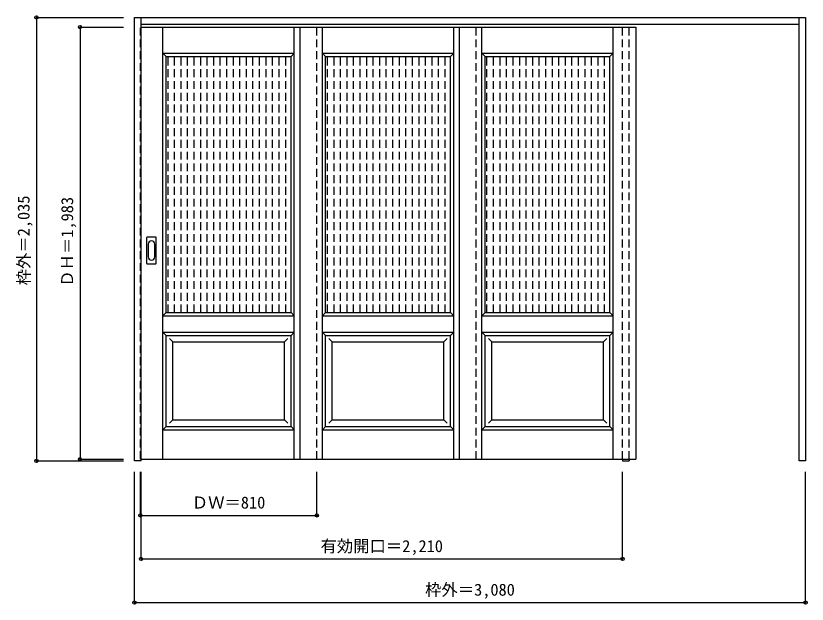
# Model space of a CAD drawing. Units: millimetres, scale not verified. Extents: x -1580 to 2052, y -1474 to 1226.
import ezdxf
from ezdxf.enums import TextEntityAlignment as Align

# ---------------------------------------------------------------- set-up
doc = ezdxf.new("R2010")
doc.units = ezdxf.units.MM
doc.header["$LTSCALE"] = 30
doc.header["$PDMODE"] = 32
doc.header["$PDSIZE"] = 15
doc.linetypes.add('DASHED1', pattern=[1.8, 1.2, -0.6])
doc.layers.add('0-0', color=7, linetype='Continuous')
doc.layers.add('0-1_寸法', color=7, linetype='Continuous')
doc.styles.add('ＭＳ ゴシック', font='')
doc.styles.get('ＭＳ ゴシック').set_extended_font_data('MS Gothic')

msp = doc.modelspace()

# ---------------------------------------------------------------- linework, layer by layer
at = {"layer": '0-0', "color": 3}
for p, q in [((-1005.67, -816.67), (-1005.67, 1218.33)), ((2014.33, -816.67), (2014.33, 1218.33)), ((-1005.67, 1188.33), (2014.33, 1188.33)), ((-276.67, 1174.33), (-276.67, -808.67)), ((455.33, 1174.33), (455.33, -808.67)), ((-890.17, 1039.33), (-317.17, 1039.33)), ((-890.17, -135.67), (-890.17, 1039.33)), ((-317.17, -135.67), (-317.17, 1039.33)), ((-158.17, 1039.33), (414.83, 1039.33)), ((-158.17, -135.67), (-158.17, 1039.33)), ((414.83, -135.67), (414.83, 1039.33)), ((573.83, 1039.33), (1146.83, 1039.33)), ((573.83, -135.67), (573.83, 1039.33)), ((1146.83, -135.67), (1146.83, 1039.33)), ((-978.67, 89.33), (-978.67, 208.33)), ((-938.17, 209.83), (-977.17, 209.83)), ((-936.67, 89.33), (-936.67, 208.33)), ((-977.17, 87.83), (-938.17, 87.83)), ((-890.17, -135.67), (-317.17, -135.67)), ((-158.17, -135.67), (414.83, -135.67)), ((573.83, -135.67), (1146.83, -135.67)), ((-890.17, -240.67), (-317.17, -240.67)), ((-890.17, -658.67), (-890.17, -240.67)), ((-317.17, -658.67), (-317.17, -240.67)), ((-158.17, -240.67), (414.83, -240.67)), ((-158.17, -658.67), (-158.17, -240.67)), ((414.83, -658.67), (414.83, -240.67)), ((573.83, -240.67), (1146.83, -240.67)), ((573.83, -658.67), (573.83, -240.67)), ((1146.83, -658.67), (1146.83, -240.67)), ((-890.17, -658.67), (-317.17, -658.67)), ((-158.17, -658.67), (414.83, -658.67)), ((573.83, -658.67), (1146.83, -658.67)), ((-1005.67, -808.67), (1265.33, -808.67)), ((1204.33, -808.67), (1204.33, -816.67)), ((1204.33, -816.67), (1234.33, -816.67)), ((1234.33, -808.67), (1234.33, -816.67)), ((2044.33, -816.67), (2014.33, -816.67))]:
    msp.add_line(p, q, dxfattribs=at)
at = {"layer": '0-0', "color": 4, "linetype": 'DASHED1'}
for p, q in [((-1008.67, 1174.33), (-1005.67, 1174.33)), ((-1008.67, -808.67), (-1008.67, 1174.33)), ((-198.67, -808.67), (-198.67, 1174.33)), ((533.33, -808.67), (533.33, 1174.33)), ((1204.33, -808.67), (1204.33, 1188.33)), ((1234.33, -808.67), (1234.33, 1188.33)), ((-881.75, -135.67), (-881.75, 1039.33)), ((-851.75, -135.67), (-851.75, 1039.33)), ((-821.75, -135.67), (-821.75, 1039.33)), ((-791.75, -135.67), (-791.75, 1039.33)), ((-761.75, -135.67), (-761.75, 1039.33)), ((-731.75, -135.67), (-731.75, 1039.33)), ((-701.75, -135.67), (-701.75, 1039.33)), ((-671.75, -135.67), (-671.75, 1039.33)), ((-641.75, -135.67), (-641.75, 1039.33)), ((-611.75, -135.67), (-611.75, 1039.33)), ((-581.75, -135.67), (-581.75, 1039.33)), ((-551.75, -135.67), (-551.75, 1039.33)), ((-521.75, -135.67), (-521.75, 1039.33)), ((-491.75, -135.67), (-491.75, 1039.33)), ((-461.75, -135.67), (-461.75, 1039.33)), ((-431.75, -135.67), (-431.75, 1039.33)), ((-401.75, -135.67), (-401.75, 1039.33)), ((-371.75, -135.67), (-371.75, 1039.33)), ((-341.75, -135.67), (-341.75, 1039.33)), ((-149.75, -135.67), (-149.75, 1039.33)), ((-119.75, -135.67), (-119.75, 1039.33)), ((-89.75, -135.67), (-89.75, 1039.33)), ((-59.75, -135.67), (-59.75, 1039.33)), ((-29.75, -135.67), (-29.75, 1039.33)), ((0.25, -135.67), (0.25, 1039.33)), ((30.25, -135.67), (30.25, 1039.33)), ((60.25, -135.67), (60.25, 1039.33)), ((90.25, -135.67), (90.25, 1039.33)), ((120.25, -135.67), (120.25, 1039.33)), ((150.25, -135.67), (150.25, 1039.33)), ((180.25, -135.67), (180.25, 1039.33)), ((210.25, -135.67), (210.25, 1039.33)), ((240.25, -135.67), (240.25, 1039.33)), ((270.25, -135.67), (270.25, 1039.33)), ((300.25, -135.67), (300.25, 1039.33)), ((330.25, -135.67), (330.25, 1039.33)), ((360.25, -135.67), (360.25, 1039.33)), ((390.25, -135.67), (390.25, 1039.33)), ((582.25, -135.67), (582.25, 1039.33)), ((612.25, -135.67), (612.25, 1039.33)), ((642.25, -135.67), (642.25, 1039.33)), ((672.25, -135.67), (672.25, 1039.33)), ((702.25, -135.67), (702.25, 1039.33)), ((732.25, -135.67), (732.25, 1039.33)), ((762.25, -135.67), (762.25, 1039.33)), ((792.25, -135.67), (792.25, 1039.33)), ((822.25, -135.67), (822.25, 1039.33)), ((852.25, -135.67), (852.25, 1039.33)), ((882.25, -135.67), (882.25, 1039.33)), ((912.25, -135.67), (912.25, 1039.33)), ((942.25, -135.67), (942.25, 1039.33)), ((972.25, -135.67), (972.25, 1039.33)), ((1002.25, -135.67), (1002.25, 1039.33)), ((1032.25, -135.67), (1032.25, 1039.33)), ((1062.25, -135.67), (1062.25, 1039.33)), ((1092.25, -135.67), (1092.25, 1039.33)), ((1122.25, -135.67), (1122.25, 1039.33)), ((-1005.67, -808.67), (-1008.67, -808.67))]:
    msp.add_line(p, q, dxfattribs=at)
at = {"layer": '0-0'}
for p, q in [((-905.17, -808.67), (-905.17, 1174.33)), ((-302.17, -808.67), (-302.17, 1174.33)), ((-173.17, -808.67), (-173.17, 1174.33)), ((429.83, -808.67), (429.83, 1174.33)), ((558.83, -808.67), (558.83, 1174.33)), ((1161.83, -808.67), (1161.83, 1174.33)), ((-905.17, 1054.33), (-890.17, 1039.33)), ((-905.17, 1054.33), (-302.17, 1054.33)), ((-302.17, 1054.33), (-317.17, 1039.33)), ((-173.17, 1054.33), (-158.17, 1039.33)), ((-173.17, 1054.33), (429.83, 1054.33)), ((429.83, 1054.33), (414.83, 1039.33)), ((558.83, 1054.33), (573.83, 1039.33)), ((558.83, 1054.33), (1161.83, 1054.33)), ((1161.83, 1054.33), (1146.83, 1039.33)), ((-972.67, 178.43), (-972.67, 119.23)), ((-942.67, 119.23), (-942.67, 178.43)), ((-890.17, -135.67), (-905.17, -150.67)), ((-317.17, -135.67), (-302.17, -150.67)), ((-158.17, -135.67), (-173.17, -150.67)), ((414.83, -135.67), (429.83, -150.67)), ((573.83, -135.67), (558.83, -150.67)), ((1146.83, -135.67), (1161.83, -150.67)), ((-905.17, -150.67), (-302.17, -150.67)), ((-173.17, -150.67), (429.83, -150.67)), ((558.83, -150.67), (1161.83, -150.67)), ((-905.17, -225.67), (-890.17, -240.67)), ((-905.17, -225.67), (-302.17, -225.67)), ((-302.17, -225.67), (-317.17, -240.67)), ((-173.17, -225.67), (-158.17, -240.67)), ((-173.17, -225.67), (429.83, -225.67)), ((429.83, -225.67), (414.83, -240.67)), ((558.83, -225.67), (573.83, -240.67)), ((558.83, -225.67), (1161.83, -225.67)), ((1161.83, -225.67), (1146.83, -240.67)), ((-875.17, -255.67), (-860.17, -270.67)), ((-860.17, -628.67), (-860.17, -270.67)), ((-860.17, -270.67), (-347.17, -270.67)), ((-332.17, -255.67), (-347.17, -270.67)), ((-347.17, -628.67), (-347.17, -270.67)), ((-143.17, -255.67), (-128.17, -270.67)), ((-128.17, -628.67), (-128.17, -270.67)), ((-128.17, -270.67), (384.83, -270.67)), ((399.83, -255.67), (384.83, -270.67)), ((384.83, -628.67), (384.83, -270.67)), ((588.83, -255.67), (603.83, -270.67)), ((603.83, -628.67), (603.83, -270.67)), ((603.83, -270.67), (1116.83, -270.67)), ((1131.83, -255.67), (1116.83, -270.67)), ((1116.83, -628.67), (1116.83, -270.67)), ((-860.17, -628.67), (-875.17, -643.67)), ((-860.17, -628.67), (-347.17, -628.67)), ((-347.17, -628.67), (-332.17, -643.67)), ((-128.17, -628.67), (-143.17, -643.67)), ((-128.17, -628.67), (384.83, -628.67)), ((384.83, -628.67), (399.83, -643.67)), ((603.83, -628.67), (588.83, -643.67)), ((603.83, -628.67), (1116.83, -628.67)), ((1116.83, -628.67), (1131.83, -643.67)), ((-890.17, -658.67), (-905.17, -673.67)), ((-905.17, -673.67), (-302.17, -673.67)), ((-317.17, -658.67), (-302.17, -673.67)), ((-158.17, -658.67), (-173.17, -673.67)), ((-173.17, -673.67), (429.83, -673.67)), ((414.83, -658.67), (429.83, -673.67)), ((573.83, -658.67), (558.83, -673.67)), ((558.83, -673.67), (1161.83, -673.67)), ((1146.83, -658.67), (1161.83, -673.67))]:
    msp.add_line(p, q, dxfattribs=at)
at = {"layer": '0-0', "color": 3}
for points in [[(-1005.67, -816.67), (-1035.67, -816.67), (-1035.67, 1218.33)], [(-1035.67, 1218.33), (2044.33, 1218.33), (2044.33, -816.67)], [(-1005.67, 1174.33), (1265.33, 1174.33), (1265.33, -808.67)]]:
    msp.add_lwpolyline(points, dxfattribs=at)
for centre, start, end in [((-977.17, 208.33), 90, 180), ((-938.17, 208.33), 0, 90), ((-977.17, 89.33), 180, 270), ((-938.17, 89.33), 270, 0)]:
    msp.add_arc(centre, 1.5, start, end, dxfattribs=at)
at = {"layer": '0-0'}
for centre, start, end in [((-957.67, 178.43), 0, 180), ((-957.67, 119.23), 180, 0)]:
    msp.add_arc(centre, 15, start, end, dxfattribs=at)
at = {"layer": '0-1_寸法', "color": 4}
for p, q in [((-1485.67, 1218.33), (-1085.67, 1218.33)), ((-1485.67, 1218.33), (-1485.67, -816.67)), ((-1285.67, 1174.33), (-1285.67, -808.67)), ((-1285.67, 1174.33), (-1085.67, 1174.33)), ((-1485.67, -816.67), (-1085.67, -816.67)), ((-1285.67, -808.67), (-1085.67, -808.67)), ((-1035.67, -1466.67), (-1035.67, -866.67)), ((-1008.67, -1066.67), (-1008.67, -866.67)), ((-1005.67, -1266.67), (-1005.67, -866.67)), ((-198.67, -1066.67), (-198.67, -866.67)), ((1204.33, -1266.67), (1204.33, -866.67)), ((2044.33, -1466.67), (2044.33, -866.67)), ((-1008.67, -1066.67), (-198.67, -1066.67)), ((-1005.67, -1266.67), (1204.33, -1266.67)), ((-1035.67, -1466.67), (2044.33, -1466.67))]:
    msp.add_line(p, q, dxfattribs=at)
at = {"layer": '0-1_寸法'}
for p in [(-1485.67, 1218.33), (-1285.67, 1174.33), (-1485.67, -816.67), (-1285.67, -808.67), (-1008.67, -1066.67), (-198.67, -1066.67), (-1005.67, -1266.67), (1204.33, -1266.67), (-1035.67, -1466.67), (2044.33, -1466.67)]:
    msp.add_point(p, dxfattribs=at)

# ---------------------------------------------------------------- texts
at = {"layer": '0-1_寸法', "style": 'ＭＳ ゴシック'}
for s, p in [('枠外＝2,035', (-1500.67, -10.92)), ('ＤＨ＝1,983', (-1300.67, -17.42))]:
    msp.add_text(s, height=54.99, rotation=90, dxfattribs=at).set_placement(p, align=Align.BOTTOM_LEFT)
for s, p in [('ＤＷ＝810', (-772.42, -1051.67)), ('有効開口＝2,210', (-181.92, -1251.67)), ('枠外＝3,080', (298.08, -1451.67))]:
    msp.add_text(s, height=54.99, dxfattribs=at).set_placement(p, align=Align.BOTTOM_LEFT)

doc.saveas('drawing.dxf')
